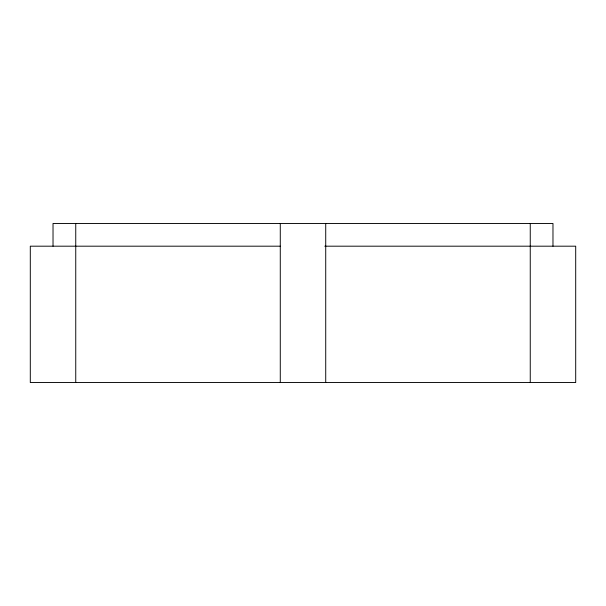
<?xml version="1.0" encoding="UTF-8"?>
<svg xmlns="http://www.w3.org/2000/svg" width="606" height="606" viewBox="0 0 606 606"><rect width="100%" height="100%" fill="white"/><g stroke="black" fill="none" stroke-linecap="round" stroke-linejoin="round"><path stroke-width="0.91" d="M280.275 246.187L30.3 246.187L30.3 382.537L575.7 382.537L575.7 246.187L324.778 246.187M552.975 246.187L552.975 223.462L53.025 223.462L53.025 246.187M530.25 223.462L530.25 382.537M325.725 223.462L325.725 382.537M280.275 223.462L280.275 382.537M75.75 223.462L75.75 382.537"/></g></svg>
